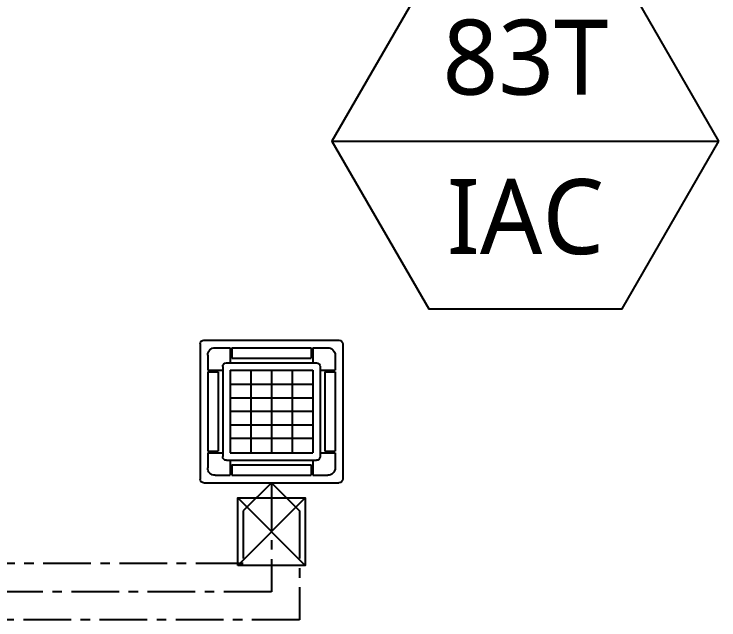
# Model space of a CAD drawing. Header units: millimetres. Extents: x 0 to 504600, y 0 to 118800.
# Drawn here: x 276611 to 281311, y 51550 to 55585 of the extents above; entities that cross this region are included whole.
import ezdxf
from ezdxf.enums import TextEntityAlignment as Align

# ---------------------------------------------------------------- set-up
doc = ezdxf.new("R2010")
doc.units = ezdxf.units.MM
doc.header["$LTSCALE"] = 200
doc.linetypes.add('CENTER', pattern=[50.8, 31.75, -6.35, 6.35, -6.35])
for name, color, linetype in [('LG-AIRCON', 240, 'Continuous'), ('LG-장비번호', 7, 'Continuous'), ('제어선', 6, 'Continuous'), ('통신선', 150, 'Continuous')]:
    doc.layers.add(name, color=color, linetype=linetype)
doc.styles.add('SUNJIN', font='malgun.ttf')

# ---------------------------------------------------------------- blocks, each defined once
blk = doc.blocks.new('장비번호')
at = {"layer": 'LG-장비번호', "color": 0}
blk.add_line((-516, 0), (516, 0), dxfattribs=at)
blk.add_lwpolyline([(516, 0), (258, 446.8), (-258, 446.8), (-516, 0), (-258, -446.8), (258, -446.8)], close=True, dxfattribs=at)
blk = doc.blocks.new('A$C1A5F2745')
at = {"color": 0}
for p, q in [((925, 950), (25, 950)), ((0, 925), (0, 25)), ((200, 900), (100, 900)), ((200, 900), (200, 800)), ((740, 900), (210, 900)), ((210, 900), (210, 830)), ((740, 900), (740, 830)), ((750, 900), (750, 800)), ((850, 900), (750, 900)), ((950, 925), (950, 25)), ((50, 850), (50, 750)), ((900, 850), (900, 750)), ((775, 800), (175, 800)), ((740, 830), (210, 830)), ((150, 775), (150, 175)), ((800, 775), (800, 175)), ((150, 750), (50, 750)), ((50, 740), (50, 210)), ((120, 740), (50, 740)), ((120, 740), (120, 210)), ((750, 750), (200, 750)), ((200, 750), (200, 200)), ((337.5, 750), (337.5, 200)), ((475, 750), (475, 200)), ((612.5, 750), (612.5, 200)), ((750, 750), (750, 200)), ((900, 750), (800, 750)), ((830, 740), (830, 210)), ((900, 740), (830, 740)), ((900, 740), (900, 210)), ((200, 655), (750, 655)), ((200, 565), (750, 565)), ((200, 475), (750, 475)), ((200, 385), (750, 385)), ((200, 295), (750, 295)), ((120, 210), (50, 210)), ((150, 200), (50, 200)), ((50, 200), (50, 100)), ((750, 200), (200, 200)), ((900, 200), (800, 200)), ((900, 210), (830, 210)), ((900, 200), (900, 100)), ((775, 150), (175, 150)), ((200, 150), (200, 50)), ((750, 150), (750, 50)), ((740, 120), (210, 120)), ((210, 120), (210, 50)), ((740, 120), (740, 50)), ((200, 50), (100, 50)), ((740, 50), (210, 50)), ((850, 50), (750, 50)), ((925, 0), (25, 0))]:
    blk.add_line(p, q, dxfattribs=at)
for centre, radius, start, end in [((25, 925), 25, 90, 180), ((925, 925), 25, 0, 90), ((100, 850), 50, 90, 180), ((850, 850), 50, 0, 90), ((175, 775), 25, 90, 180), ((775, 775), 25, 0, 90), ((175, 175), 25, 180, 270), ((775, 175), 25, 270, 0), ((100, 100), 50, 180, 270), ((850, 100), 50, 270, 0), ((25, 25), 25, 180, 270), ((925, 25), 25, 270, 0)]:
    blk.add_arc(centre, radius, start, end, dxfattribs=at)
blk = doc.blocks.new('실내기점검구')
at = {"layer": 'LG-AIRCON', "color": 5, "ltscale": 3}
for p, q in [((0, 450), (450, 0)), ((450, 450), (0, 0))]:
    blk.add_line(p, q, dxfattribs=at)
at = {"layer": 'LG-AIRCON', "color": 7, "ltscale": 3}
blk.add_lwpolyline([(450, 450), (0, 450), (0, 0), (450, 0)], close=True, dxfattribs=at)

msp = doc.modelspace()

# ---------------------------------------------------------------- linework, layer by layer
at = {"layer": '제어선', "linetype": 'CENTER', "ltscale": 0.05}
for p, q in [((278327.2, 52462.5), (278327.2, 51737)), ((278327.2, 52462.5), (278514.7, 52275)), ((278514.7, 52275), (278514.7, 51549.5)), ((278327.2, 51737), (273275.2, 51737)), ((278514.7, 51549.5), (269962.4, 51549.5))]:
    msp.add_line(p, q, dxfattribs=at)
at = {"layer": '통신선', "color": 150, "linetype": 'CENTER', "ltscale": 0.05}
for p, q in [((278327.2, 52462.5), (278139.7, 52275)), ((278139.7, 52275), (278139.7, 51924.5)), ((278139.7, 51924.5), (271108.7, 51924.5))]:
    msp.add_line(p, q, dxfattribs=at)

# ---------------------------------------------------------------- block references
at = {"layer": 'LG-AIRCON', "color": 211, "xscale": -1}
msp.add_blockref('A$C1A5F2745', (278802.2, 52462.5), dxfattribs=at)
at = {"layer": 'LG-AIRCON', "color": 8, "xscale": -1, "rotation": 89.99999999999997}
msp.add_blockref('실내기점검구', (278552.2, 52362.5), dxfattribs=at)
at = {"layer": 'LG-장비번호', "color": 2, "xscale": 2.5, "yscale": 2.5, "zscale": 2.5}
msp.add_blockref('장비번호', (280020.8, 54739.2), dxfattribs=at)

# ---------------------------------------------------------------- texts
at = {"layer": 'LG-장비번호', "color": 2, "style": 'SUNJIN'}
for s, p in [('83T', (280020.8, 55297.9)), ('IAC', (280020.8, 54235.9))]:
    msp.add_text(s, height=500, dxfattribs=at).set_placement(p, align=Align.MIDDLE_CENTER)

doc.saveas('drawing.dxf')
